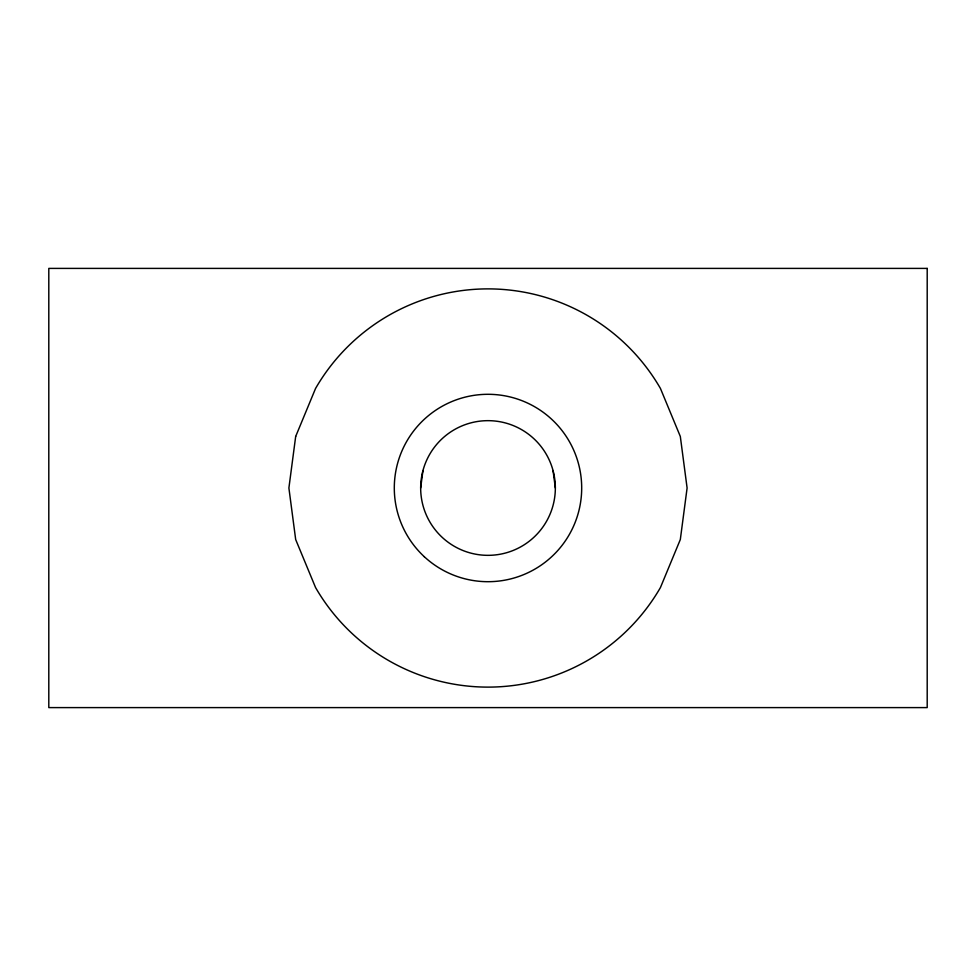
<?xml version="1.0" encoding="UTF-8"?>
<svg xmlns="http://www.w3.org/2000/svg" width="976" height="976" viewBox="0 0 976 976"><rect width="100%" height="100%" fill="white"/><g stroke="black" fill="none" stroke-linecap="round" stroke-linejoin="round"><path stroke-width="1.46" d="M420.656 488L422.95 470.566M553.05 470.566L555.344 488A67.344 67.344 0 0 1 454.328 546.316A67.344 67.344 0 0 1 454.328 429.684A67.344 67.344 0 0 1 555.344 488M295.679 436.467L288.896 488L295.679 539.533L315.565 587.552A199.104 199.104 0 0 0 660.435 587.552L680.321 539.533L687.104 488L680.321 436.467L660.435 388.448A199.104 199.104 0 0 0 315.565 388.448L295.679 436.467M927.2 268.4L48.8 268.4L48.8 707.6L927.2 707.6L927.2 268.4M424.267 556.686A93.696 93.696 0 0 0 579.341 508.85A93.696 93.696 0 0 0 460.379 398.464A93.696 93.696 0 0 0 424.267 556.686"/></g></svg>
